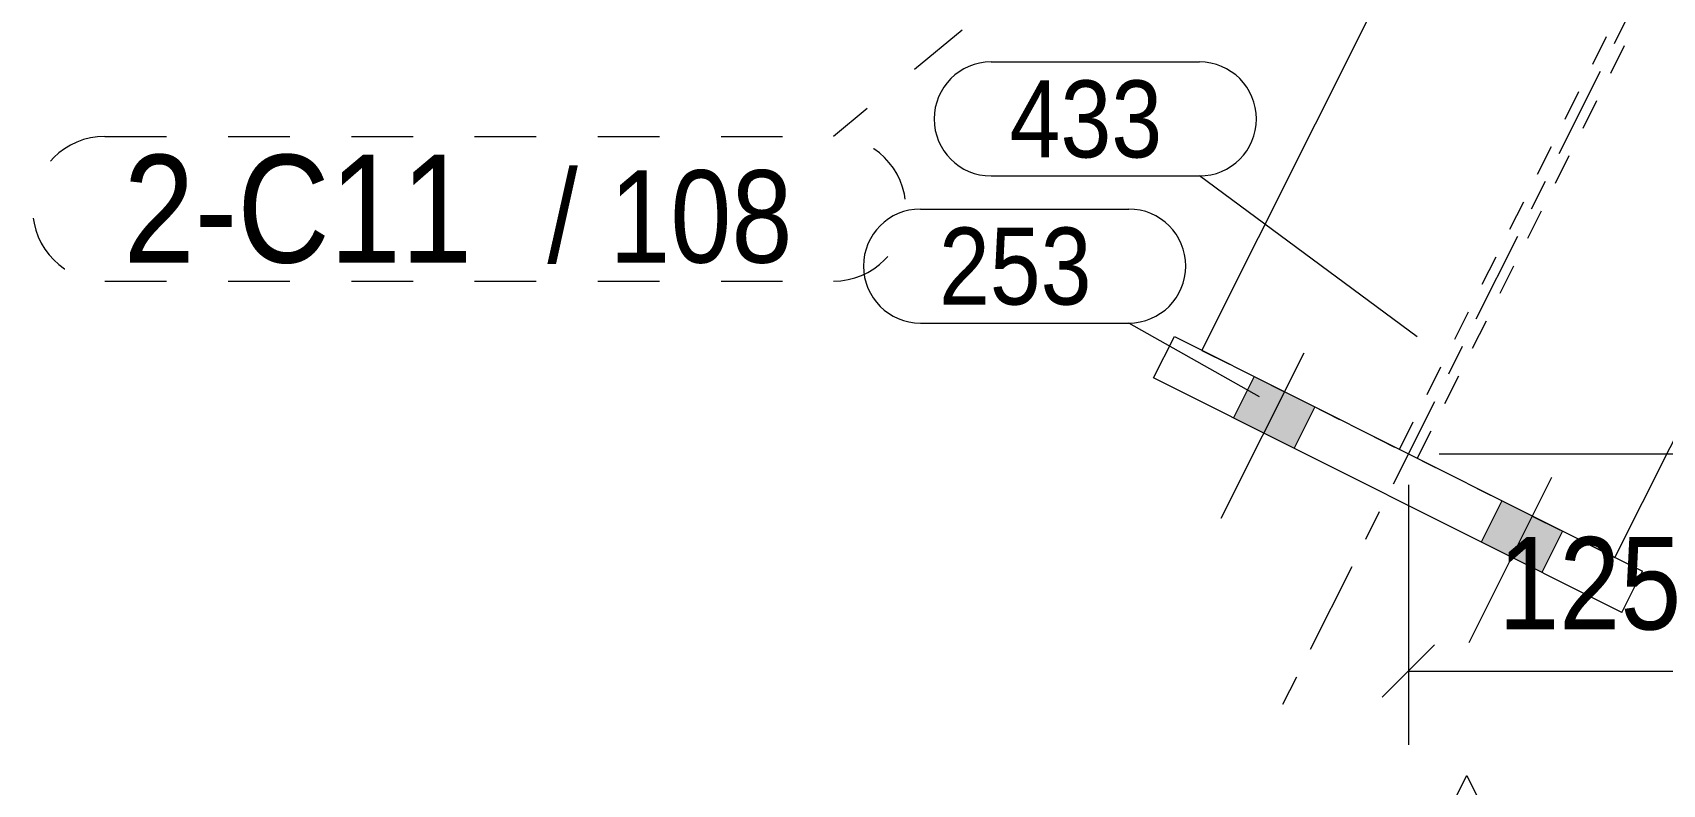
# Model space of a CAD drawing. Header units: millimetres. Extents: x 2 to 579, y 1 to 825.
# Drawn here: x 273.1 to 326, y 55.4 to 79.8 of the extents above; entities that cross this region are included whole.
import ezdxf

# ---------------------------------------------------------------- set-up
doc = ezdxf.new("R2010")
doc.units = ezdxf.units.MM
for name, pattern in [('XKITLINE00', [0]), ('XKITLINE01', [4, 1, -1, 1, -1]), ('XKITLINE02', [4, 2, -2]), ('XKITLINE03', [6, 3, -1, 1, -1])]:
    doc.linetypes.add(name, pattern=pattern)
for name, color, linetype, lineweight in [('Bolt', 3, 'Continuous', 0), ('Dimensions', 7, 'Continuous', 0), ('OtherObjectType', 7, 'Continuous', 0), ('Part', 2, 'Continuous', 0), ('PartMark', 7, 'Continuous', 0)]:
    doc.layers.add(name, color=color, linetype=linetype, lineweight=lineweight)
doc.styles.add('ARIAL', font='ARIAL.TTF')

# ---------------------------------------------------------------- blocks, each defined once
blk = doc.blocks.new('*A163')
at = {"layer": 'Bolt'}
for points in [[(312.114, 67.268), (312.786, 68.609), (314.753, 67.622), (314.08, 66.282)], [(312.114, 67.268), (312.786, 68.609), (314.753, 67.622), (314.08, 66.282)], [(312.114, 67.268), (312.786, 68.609), (314.753, 67.622), (314.08, 66.282)], [(320.158, 63.233), (320.831, 64.574), (322.797, 63.587), (322.125, 62.246)], [(320.158, 63.233), (320.831, 64.574), (322.797, 63.587), (322.125, 62.246)], [(320.158, 63.233), (320.831, 64.574), (322.797, 63.587), (322.125, 62.246)]]:
    blk.add_hatch(color=3, dxfattribs=at).paths.add_polyline_path(points, flags=17)
at = {"layer": 'Bolt', "color": 3, "linetype": 'XKITLINE00', "lineweight": 0}
for p, q in [((314.397, 69.367), (311.707, 64.004)), ((314.397, 69.367), (311.707, 64.004)), ((314.397, 69.367), (311.707, 64.004)), ((312.786, 68.609), (312.114, 67.268)), ((312.786, 68.609), (312.114, 67.268)), ((312.786, 68.609), (312.114, 67.268)), ((314.753, 67.622), (314.08, 66.282)), ((314.753, 67.622), (314.08, 66.282)), ((314.753, 67.622), (314.08, 66.282)), ((322.442, 65.332), (319.752, 59.969)), ((322.442, 65.332), (319.752, 59.969)), ((322.442, 65.332), (319.752, 59.969)), ((320.831, 64.574), (320.158, 63.233)), ((320.831, 64.574), (320.158, 63.233)), ((320.831, 64.574), (320.158, 63.233)), ((322.797, 63.587), (322.125, 62.246)), ((322.797, 63.587), (322.125, 62.246)), ((322.797, 63.587), (322.125, 62.246))]:
    blk.add_line(p, q, dxfattribs=at)
blk = doc.blocks.new('*A169')
at = {"layer": 'Part', "color": 7, "linetype": 'XKITLINE03', "lineweight": 0}
blk.add_line((334.783, 99.972), (313.308, 57.16), dxfattribs=at)
at = {"layer": 'Part', "color": 7, "linetype": 'XKITLINE01', "lineweight": 0}
for p, q in [((316.617, 80.483), (321.909, 91.033)), ((317.501, 66.244), (329.936, 91.033)), ((318.082, 65.952), (330.663, 91.033)), ((321.909, 91.033), (338.69, 91.033)), ((311.088, 69.461), (324.496, 62.735))]:
    blk.add_line(p, q, dxfattribs=at)
at = {"layer": 'Part', "color": 2, "linetype": 'XKITLINE00', "lineweight": 0}
for p, q in [((324.496, 62.735), (338.69, 91.033)), ((311.088, 69.461), (316.617, 80.483))]:
    blk.add_line(p, q, dxfattribs=at)
blk = doc.blocks.new('*A172')
at = {"layer": 'Part', "color": 2, "linetype": 'XKITLINE00', "lineweight": 0}
for p, q in [((309.521, 68.568), (310.194, 69.909)), ((310.194, 69.909), (325.389, 62.287)), ((324.717, 60.946), (309.521, 68.568)), ((324.717, 60.946), (325.389, 62.287))]:
    blk.add_line(p, q, dxfattribs=at)
blk = doc.blocks.new('*A425')
at = {"layer": 'Dimensions', "color": 7, "linetype": 'XKITLINE00', "lineweight": 0}
for p, q in [((330.299, 90.033), (330.299, 56.648)), ((317.792, 65.098), (317.792, 56.648)), ((318.64, 59.897), (316.943, 58.2)), ((331.148, 59.897), (329.451, 58.2)), ((317.792, 59.048), (330.299, 59.048))]:
    blk.add_line(p, q, dxfattribs=at)
at = {"layer": 'Dimensions', "color": 3}
for p in [(317.792, 59.048), (330.299, 59.048)]:
    blk.add_point(p, dxfattribs=at)
at = {"layer": 'Dimensions', "color": 3, "style": 'ARIAL', "width": 0.85}
blk.add_text('125', height=3, dxfattribs=at).set_placement((320.708, 60.398))
blk = doc.blocks.new('*A429')
at = {"layer": 'Dimensions', "color": 7, "linetype": 'XKITLINE00', "lineweight": 0}
for p, q in [((362.295, 91.882), (363.992, 90.185)), ((331.299, 91.033), (365.544, 91.033)), ((363.144, 66.098), (363.144, 91.033)), ((362.295, 66.947), (363.992, 65.25)), ((318.792, 66.098), (365.544, 66.098))]:
    blk.add_line(p, q, dxfattribs=at)
at = {"layer": 'Dimensions', "color": 3}
for p in [(363.144, 91.033), (363.144, 66.098)]:
    blk.add_point(p, dxfattribs=at)
at = {"layer": 'Dimensions', "color": 3, "style": 'ARIAL', "width": 0.85}
blk.add_text('249', height=3, rotation=90.0002, dxfattribs=at).set_placement((361.794, 75.228))
blk = doc.blocks.new('*A432')
at = {"layer": 'PartMark', "color": 7, "linetype": 'XKITLINE02', "lineweight": 0}
for p, q in [((312.563, 87.495), (299.128, 76.41)), ((275.479, 76.41), (299.128, 76.41)), ((275.479, 71.71), (299.128, 71.71))]:
    blk.add_line(p, q, dxfattribs=at)
for centre, start, end in [((275.479, 74.06), 90, 270), ((299.128, 74.06), 270, 90)]:
    blk.add_arc(centre, 2.35, start, end, dxfattribs=at)
at = {"layer": 'PartMark', "color": 1, "style": 'ARIAL', "width": 0.85}
blk.add_text('2-C11', height=3.5, dxfattribs=at).set_placement((276.079, 72.31))
at = {"layer": 'PartMark', "color": 3, "style": 'ARIAL', "width": 0.85}
for s, p in [('/', (289.841, 72.31)), ('108', (291.853, 72.31))]:
    blk.add_text(s, height=3, dxfattribs=at).set_placement(p)
blk = doc.blocks.new('*A436')
at = {"layer": 'PartMark', "color": 7, "linetype": 'XKITLINE00', "lineweight": 0}
for p, q in [((304.247, 78.825), (311.009, 78.825)), ((304.247, 75.125), (311.009, 75.125)), ((318.08, 69.904), (311.009, 75.125))]:
    blk.add_line(p, q, dxfattribs=at)
for centre, start, end in [((304.247, 76.975), 90, 270), ((311.009, 76.975), 270, 90)]:
    blk.add_arc(centre, 1.85, start, end, dxfattribs=at)
at = {"layer": 'PartMark', "color": 3, "style": 'ARIAL', "width": 0.85}
blk.add_text('433', height=2.5, dxfattribs=at).set_placement((304.847, 75.725))
blk = doc.blocks.new('*A439')
at = {"layer": 'PartMark', "color": 7, "linetype": 'XKITLINE00', "lineweight": 0}
for p, q in [((301.953, 74.048), (308.715, 74.048)), ((301.953, 70.348), (308.715, 70.348)), ((312.958, 67.956), (308.715, 70.348))]:
    blk.add_line(p, q, dxfattribs=at)
for centre, start, end in [((301.953, 72.198), 90, 270), ((308.715, 72.198), 270, 90)]:
    blk.add_arc(centre, 1.85, start, end, dxfattribs=at)
at = {"layer": 'PartMark', "color": 3, "style": 'ARIAL', "width": 0.85}
blk.add_text('253', height=2.5, dxfattribs=at).set_placement((302.553, 70.948))
blk = doc.blocks.new('*A441')
at = {"layer": 'OtherObjectType', "color": 7, "linetype": 'XKITLINE00', "lineweight": 0}
for p, q in [((318.748, 53.785), (319.685, 55.66)), ((319.685, 55.66), (320.623, 53.785)), ((319.685, 55.66), (319.685, 55.66))]:
    blk.add_line(p, q, dxfattribs=at)

msp = doc.modelspace()

# ---------------------------------------------------------------- block references
at = {"lineweight": 0}
for name in ['*A169', '*A429', '*A425', '*A432', '*A436', '*A439', '*A172', '*A163']:
    msp.add_blockref(name, (0, 0), dxfattribs=at)
at = {"layer": 'OtherObjectType', "lineweight": 0}
msp.add_blockref('*A441', (0, 0), dxfattribs=at)

doc.saveas('drawing.dxf')
